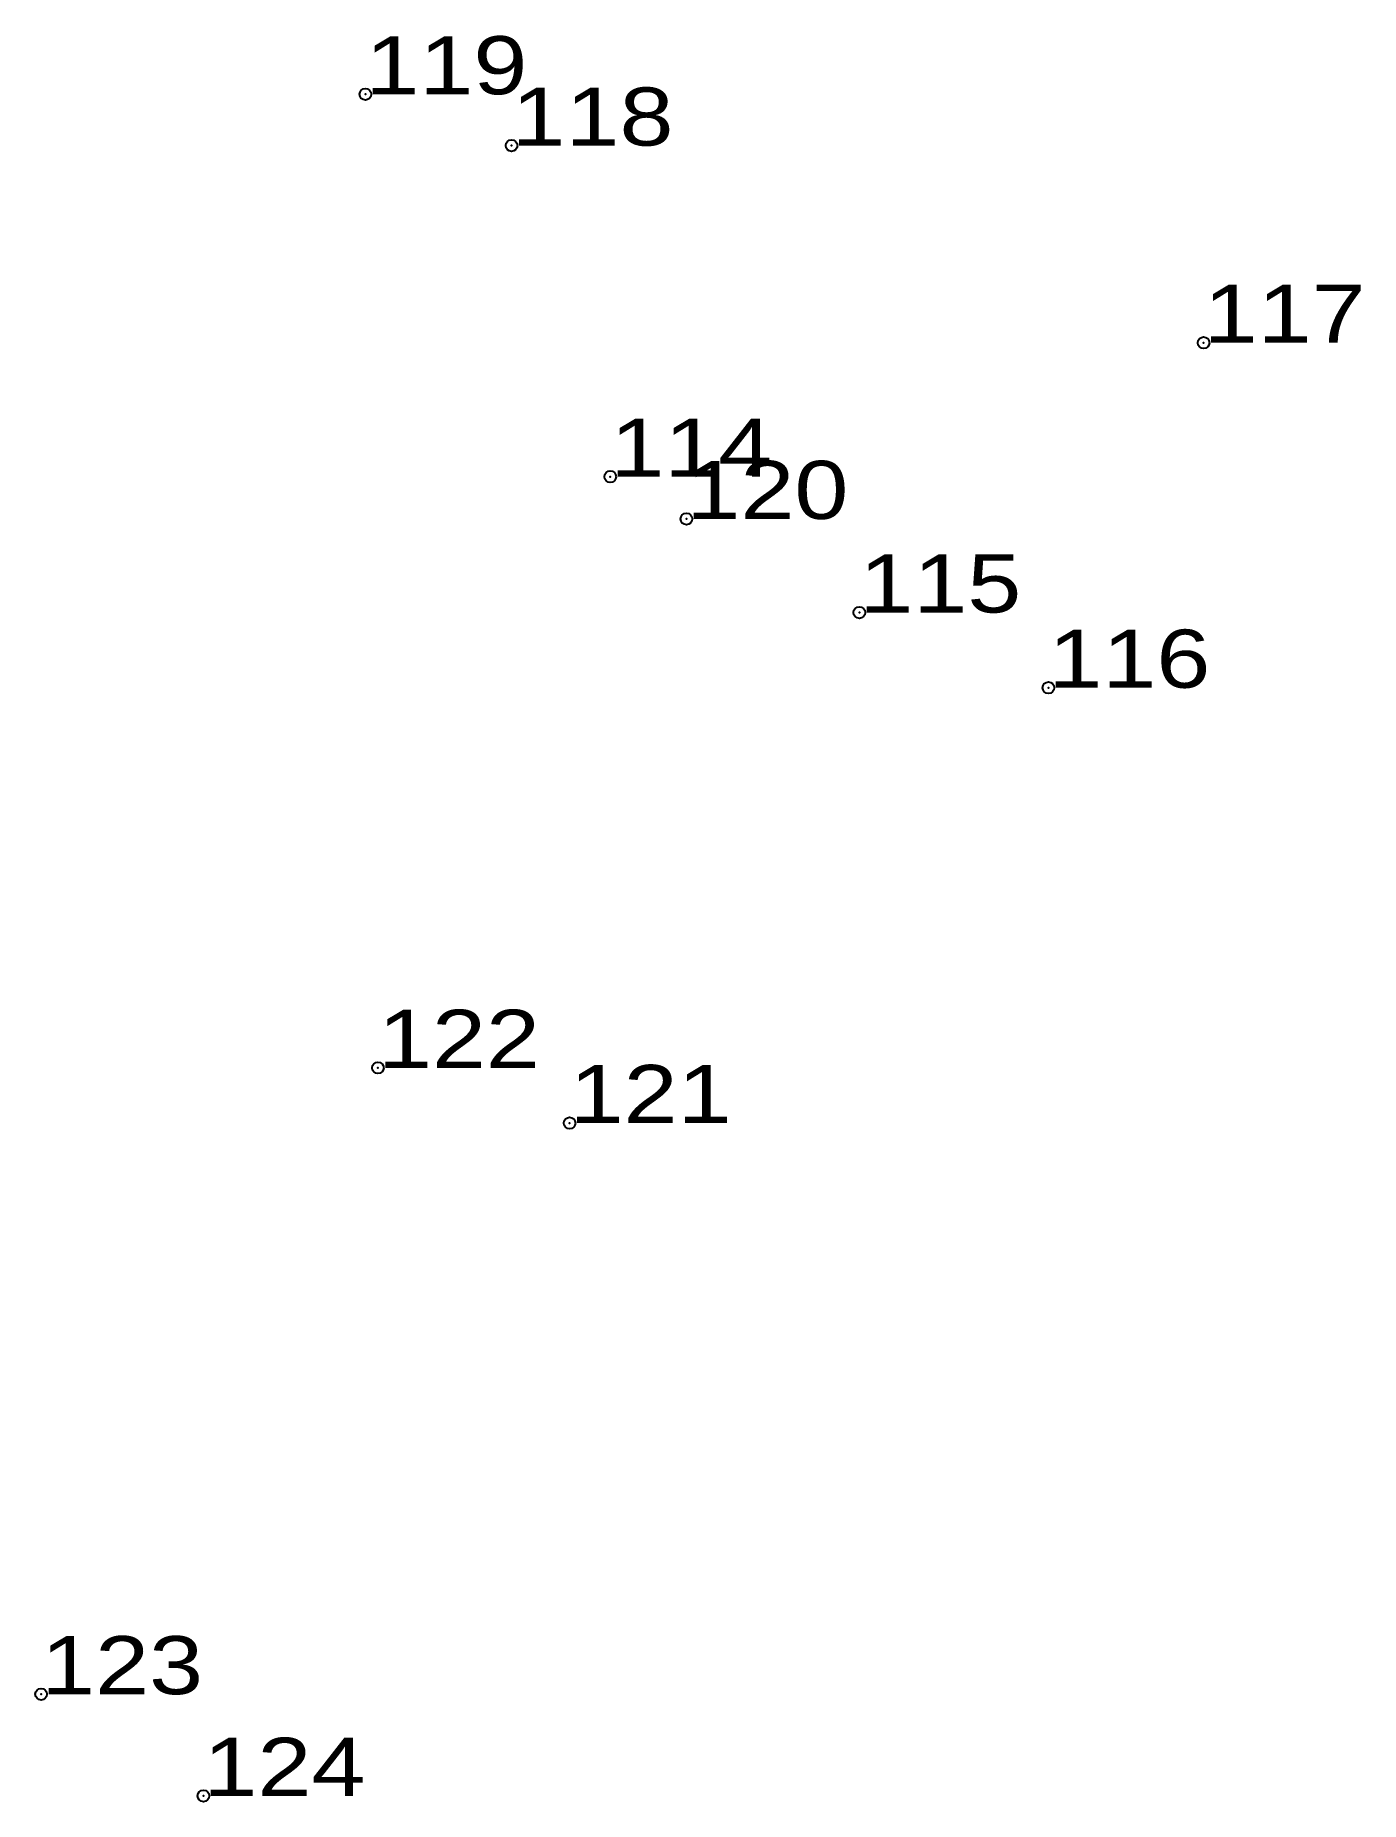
# Model space of a CAD drawing. Header units: metres. Extents: x 536013 to 552789, y 1818325 to 1839235.
# Drawn here: x 537077.8 to 537118.9, y 1838564.9 to 1838619.6 of the extents above.
import ezdxf

# ---------------------------------------------------------------- set-up
doc = ezdxf.new("R2010")
doc.units = ezdxf.units.M
doc.header["$LTSCALE"] = 0.72
doc.header["$PDMODE"] = 32
doc.header["$PDSIZE"] = 0.36
doc.layers.add('12', color=7, linetype='Continuous')
doc.layers.add('7', color=7, linetype='Continuous')

msp = doc.modelspace()

# ---------------------------------------------------------------- linework, layer by layer
at = {"layer": '7'}
for p in [(537088.05, 1838617.82), (537092.58, 1838616.23), (537114.03, 1838610.12), (537095.64, 1838605.97), (537098, 1838604.66), (537103.36, 1838601.76), (537109.22, 1838599.43), (537088.44, 1838587.65), (537094.38, 1838585.94), (537078, 1838568.24), (537083.03, 1838565.09)]:
    msp.add_point(p, dxfattribs=at)

# ---------------------------------------------------------------- texts
at = {"layer": '12', "width": 1.25}
for s, p in [('119', (537088.05, 1838617.82)), ('118', (537092.58, 1838616.23)), ('117', (537114.03, 1838610.12)), ('114', (537095.64, 1838605.97)), ('120', (537098, 1838604.66)), ('115', (537103.36, 1838601.76)), ('116', (537109.22, 1838599.43)), ('122', (537088.44, 1838587.65)), ('121', (537094.38, 1838585.94)), ('123', (537078, 1838568.24)), ('124', (537083.03, 1838565.09))]:
    msp.add_text(s, height=1.8, dxfattribs=at).set_placement(p)

doc.saveas('drawing.dxf')
